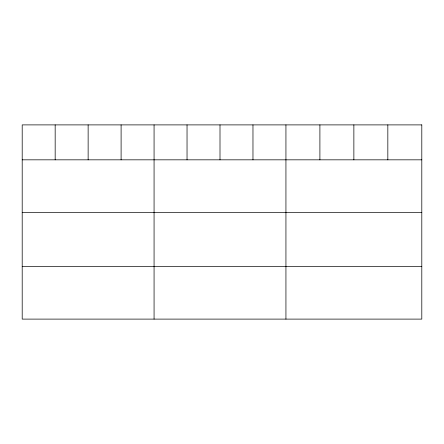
<?xml version="1.0" encoding="UTF-8"?>
<svg xmlns="http://www.w3.org/2000/svg" width="444" height="444" viewBox="0 0 444 444"><rect width="100%" height="100%" fill="white"/><g stroke="black" fill="none" stroke-linecap="round" stroke-linejoin="round"><path stroke-width="0.67" d="M22.2 159.829L421.8 159.829M22.2 212.387L421.8 212.387M22.2 266.544L421.8 266.544M387.834 124.892L387.834 159.829M353.868 124.892L353.868 159.829M319.902 124.892L319.902 159.829M285.936 124.892L285.936 319.108M252.969 124.892L252.969 159.829M220.002 124.892L220.002 159.829M187.035 124.892L187.035 159.829M154.068 124.892L154.068 319.108M121.101 124.892L121.101 159.829M88.134 124.892L88.134 159.829M55.167 124.892L55.167 159.829M421.8 124.892L22.2 124.892L22.2 319.108L421.8 319.108L421.8 124.892"/></g></svg>
